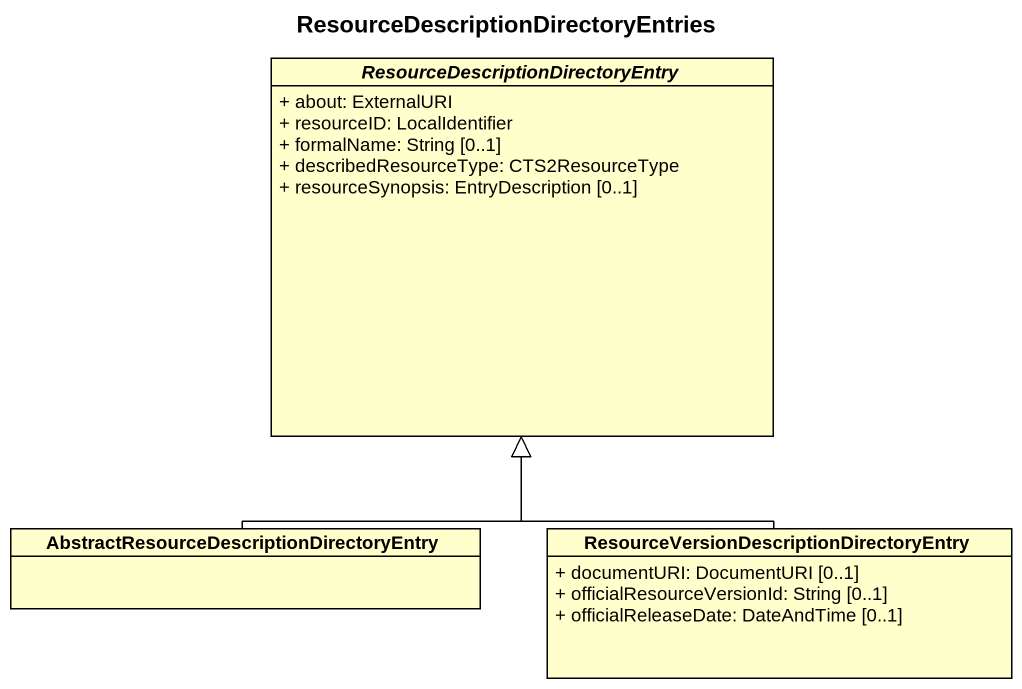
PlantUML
@startuml
title ResourceDescriptionDirectoryEntries
hide circle
hide empty members
skinparam classAttributeIconSize 0
abstract class "ResourceDescriptionDirectoryEntry" as ResourceDescriptionDirectory {
  + about: ExternalURI
  + resourceID: LocalIdentifier
  + formalName: String [0..1]
  + describedResourceType: CTS2ResourceType
  + resourceSynopsis: EntryDescription [0..1]
}
class "AbstractResourceDescriptionDirectoryEntry" as AbstractResourceDescriptionD
class "ResourceVersionDescriptionDirectoryEntry" as ResourceVersionDescriptionDi {
  + documentURI: DocumentURI [0..1]
  + officialResourceVersionId: String [0..1]
  + officialReleaseDate: DateAndTime [0..1]
}
AbstractResourceDescriptionD -up-|> ResourceDescriptionDirectory
ResourceVersionDescriptionDi -up-|> ResourceDescriptionDirectory
@enduml
